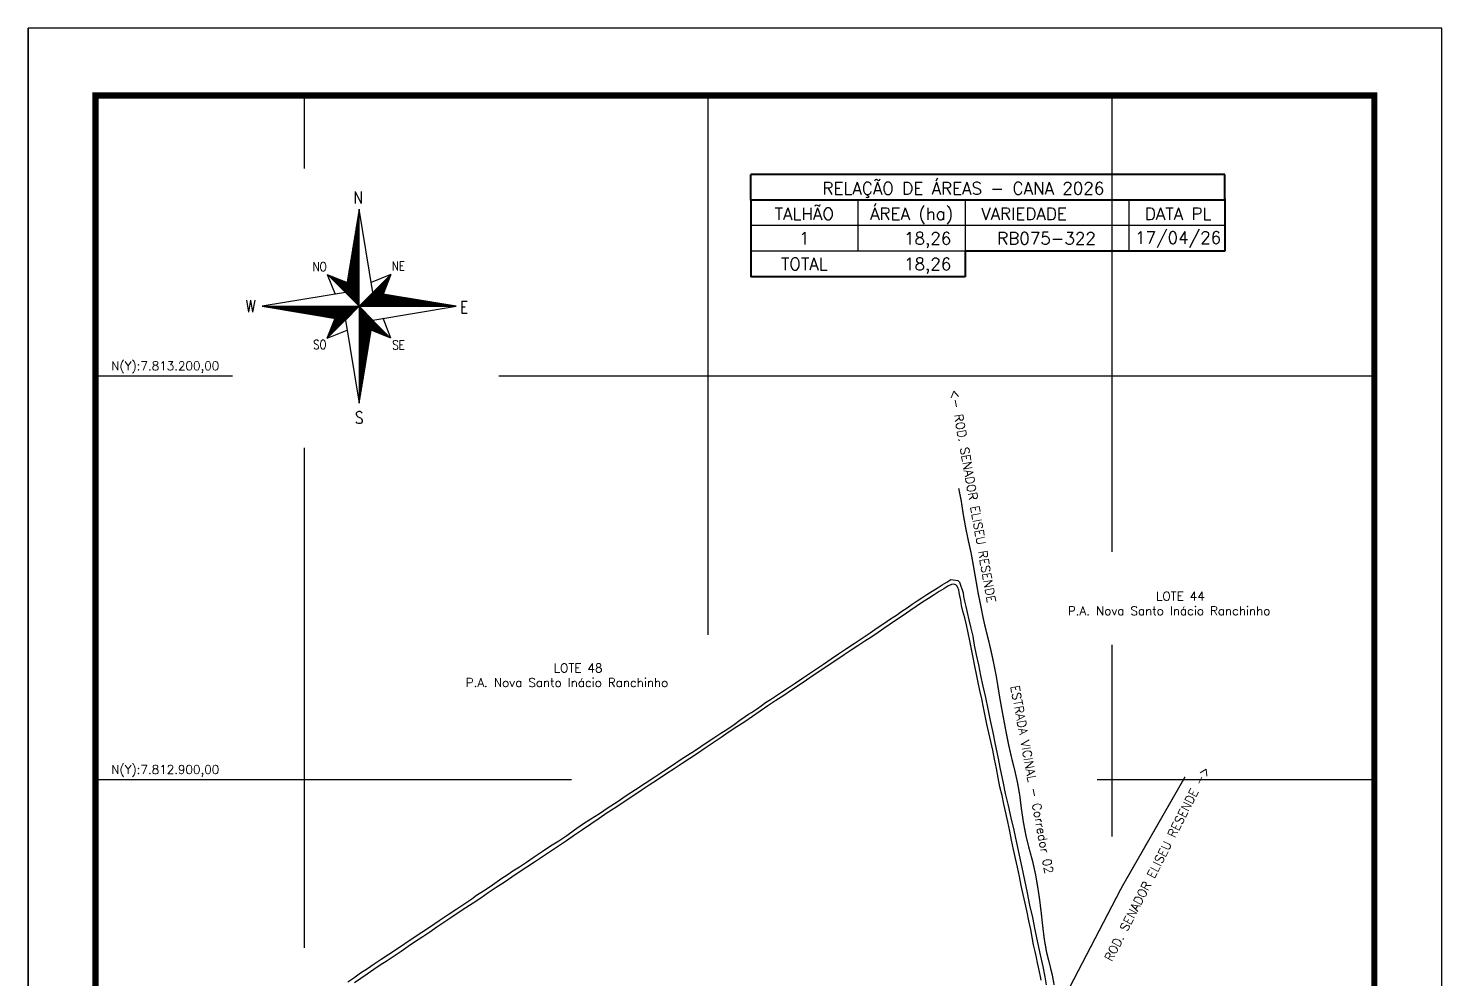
# Model space of a CAD drawing. Header units: millimetres. Extents: x 741695 to 742745, y 7811973 to 7813458.
# Drawn here: x 741695 to 742745, y 7812752 to 7813458 of the extents above; entities that cross this region are included whole.
import ezdxf
from ezdxf.enums import TextEntityAlignment as Align

# ---------------------------------------------------------------- set-up
doc = ezdxf.new("R2010")
doc.units = ezdxf.units.MM
doc.linetypes.add('LIN0', pattern=[0])
for name, color, linetype in [('0114000160', 1, 'Continuous'), ('0114000160001', 5, 'Continuous'), ('CONFRONTANTES', 7, 'Continuous'), ('ESTRADA', 1, 'Continuous'), ('MALHA', 8, 'Continuous'), ('MARGEM', 5, 'Continuous'), ('QUADRO_DE_AREAS_CANA_2024', 7, 'Continuous'), ('SETA_NORTE', 3, 'Continuous')]:
    doc.layers.add(name, color=color, linetype=linetype)
doc.styles.add('ROMANS', font='romans')
doc.styles.add('Simplex', font='simplex.shx')

# ---------------------------------------------------------------- blocks, each defined once
blk = doc.blocks.new('A$C309442C0')
at = {"layer": 'SETA_NORTE', "linetype": 'Continuous'}
h = blk.add_hatch(dxfattribs=at)
h.set_pattern_fill('ANSI31', color=256, scale=0.1375, angle=-90, style=0)
h.set_pattern_definition([(315, (-215853.3434, 13873.16845), (0.3086963042, 0.3086963042), [])])
h.paths.add_polyline_path([(73.5, 97.4), (74.7, 104.9), (60, 110.8)])
h = blk.add_hatch(dxfattribs=at)
h.set_pattern_fill('ANSI31', color=256, scale=0.1375, angle=180, style=0)
h.set_pattern_definition([(225, (13869.59828, 216024.21475), (0.3086963042, -0.3086963042), [])])
h.paths.add_polyline_path([(93.8, 97.4), (101.4, 96.2), (107.3, 110.8)])
h = blk.add_hatch(dxfattribs=at)
h.set_pattern_fill('ANSI31', color=256, scale=0.1375, style=0)
h.set_pattern_definition([(45, (-13702.2971, -215849.77324), (-0.3086963042, 0.3086963042), [])])
h.paths.add_polyline_path([(73.5, 77), (65.9, 78.3), (60, 63.6)])
h = blk.add_hatch(dxfattribs=at)
h.set_pattern_fill('ANSI31', color=256, scale=0.1375, angle=90, style=0)
h.set_pattern_definition([(135, (216020.6446, -13698.72693), (-0.3086963042, -0.3086963042), [])])
h.paths.add_polyline_path([(93.8, 77), (92.6, 69.5), (107.3, 63.6)])
for p, q in [((83.4, 157.5), (83.7, 157.8)), ((83.5, 158.3), (83.7, 158.4)), ((83.6, 159), (83.7, 159.1)), ((81.3, 145.3), (83.7, 147.6)), ((81.5, 146.1), (83.7, 148.2)), ((81.6, 146.8), (83.7, 148.9)), ((81.7, 147.6), (83.7, 149.5)), ((81.8, 148.3), (83.7, 150.1)), ((82, 149.1), (83.7, 150.8)), ((82.1, 149.9), (83.7, 151.4)), ((82.2, 150.6), (83.7, 152.1)), ((82.3, 151.4), (83.7, 152.7)), ((82.5, 152.2), (83.7, 153.3)), ((82.6, 152.9), (83.7, 154)), ((82.7, 153.7), (83.7, 154.6)), ((82.9, 154.4), (83.7, 155.2)), ((83, 155.2), (83.7, 155.9)), ((83.1, 156), (83.7, 156.5)), ((83.2, 156.7), (83.7, 157.2)), ((79.2, 132.3), (83.7, 136.8)), ((79.3, 133.1), (83.7, 137.4)), ((79.5, 133.8), (83.7, 138)), ((79.6, 134.6), (83.7, 138.7)), ((79.7, 135.4), (83.7, 139.3)), ((79.8, 136.1), (83.7, 140)), ((80, 136.9), (83.7, 140.6)), ((80.1, 137.7), (83.7, 141.2)), ((80.2, 138.4), (83.7, 141.9)), ((80.3, 139.2), (83.7, 142.5)), ((80.5, 139.9), (83.7, 143.1)), ((80.6, 140.7), (83.7, 143.8)), ((80.7, 141.5), (83.7, 144.4)), ((80.8, 142.2), (83.7, 145)), ((81, 143), (83.7, 145.7)), ((81.1, 143.8), (83.7, 146.3)), ((81.2, 144.5), (83.7, 147)), ((77.2, 120.1), (83.7, 126.6)), ((77.3, 120.9), (83.7, 127.2)), ((77.4, 121.6), (83.7, 127.8)), ((77.6, 122.4), (83.7, 128.5)), ((77.7, 123.2), (83.7, 129.1)), ((77.8, 123.9), (83.7, 129.8)), ((78, 124.7), (83.7, 130.4)), ((78.1, 125.5), (83.7, 131)), ((78.2, 126.2), (83.7, 131.7)), ((78.3, 127), (83.7, 132.3)), ((78.5, 127.7), (83.7, 132.9)), ((78.6, 128.5), (83.7, 133.6)), ((78.7, 129.3), (83.7, 134.2)), ((78.8, 130), (83.7, 134.9)), ((79, 130.8), (83.7, 135.5)), ((79.1, 131.6), (83.7, 136.1)), ((75.1, 107.2), (83.7, 115.7)), ((75.2, 107.9), (83.7, 116.4)), ((75.3, 108.7), (83.7, 117)), ((75.4, 109.4), (83.7, 117.7)), ((75.6, 110.2), (83.7, 118.3)), ((75.7, 111), (83.7, 118.9)), ((75.8, 111.7), (83.7, 119.6)), ((75.9, 112.5), (83.7, 120.2)), ((76.1, 113.3), (83.7, 120.8)), ((76.2, 114), (83.7, 121.5)), ((76.3, 114.8), (83.7, 122.1)), ((76.4, 115.5), (83.7, 122.8)), ((76.6, 116.3), (83.7, 123.4)), ((76.7, 117.1), (83.7, 124)), ((76.8, 117.8), (83.7, 124.7)), ((76.9, 118.6), (83.7, 125.3)), ((77.1, 119.4), (83.7, 125.9)), ((60, 110.8), (74.7, 104.9)), ((60, 110.8), (65.9, 96.2)), ((73.5, 97.3), (83.7, 107.5)), ((73.6, 98), (83.7, 108.1)), ((73.7, 98.8), (83.7, 108.7)), ((73.8, 99.5), (83.7, 109.4)), ((73.8, 97), (83.7, 106.8)), ((73.9, 100.3), (83.7, 110)), ((74.1, 101.1), (83.7, 110.6)), ((74.2, 101.8), (83.7, 111.3)), ((74.2, 96.7), (83.7, 106.2)), ((74.3, 102.6), (83.7, 111.9)), ((74.4, 103.3), (83.7, 112.6)), ((74.5, 96.4), (83.7, 105.6)), ((74.6, 104.1), (83.7, 113.2)), ((74.7, 104.9), (83.7, 113.8)), ((74.8, 105.6), (83.7, 114.5)), ((74.9, 106.4), (83.7, 115.1)), ((107.3, 110.8), (92.6, 104.9)), ((107.3, 110.8), (101.4, 96.2)), ((74.8, 96.1), (83.7, 104.9)), ((75.1, 95.7), (83.7, 104.3)), ((75.4, 95.4), (83.7, 103.6)), ((75.8, 95.1), (83.7, 103)), ((76.1, 94.8), (83.7, 102.4)), ((76.4, 94.5), (83.7, 101.7)), ((76.7, 94.2), (83.7, 101.1)), ((77, 93.8), (83.7, 100.5)), ((77.4, 93.5), (83.7, 99.8)), ((77.7, 93.2), (83.7, 99.2)), ((78, 92.9), (83.7, 98.5)), ((78.3, 92.6), (83.7, 97.9)), ((78.6, 92.2), (83.7, 97.3)), ((78.9, 91.9), (83.7, 96.6)), ((79.3, 91.6), (83.7, 96)), ((79.6, 91.3), (83.7, 95.4)), ((79.9, 91), (83.7, 94.7)), ((83.8, 87.2), (94, 97.4)), ((84.4, 87.2), (94.5, 97.3)), ((85.1, 87.2), (95.1, 97.2)), ((85.7, 87.2), (95.6, 97.1)), ((86.3, 87.2), (96.2, 97)), ((87, 87.2), (96.7, 96.9)), ((87.6, 87.2), (97.2, 96.9)), ((88.3, 87.2), (97.8, 96.8)), ((88.9, 87.2), (98.3, 96.7)), ((89.5, 87.2), (98.9, 96.6)), ((90.2, 87.2), (99.4, 96.5)), ((90.8, 87.2), (100, 96.4)), ((91.4, 87.2), (100.5, 96.3)), ((92.1, 87.2), (101.1, 96.2)), ((92.7, 87.2), (101.6, 96.1)), ((93.4, 87.2), (102.2, 96)), ((94, 87.2), (102.7, 96)), ((94.6, 87.2), (103.3, 95.9)), ((95.3, 87.2), (103.8, 95.8)), ((95.9, 87.2), (104.4, 95.7)), ((96.5, 87.2), (104.9, 95.6)), ((97.2, 87.2), (105.5, 95.5)), ((97.8, 87.2), (106, 95.4)), ((98.4, 87.2), (106.5, 95.3)), ((99.1, 87.2), (107.1, 95.2)), ((99.7, 87.2), (107.6, 95.1)), ((100.4, 87.2), (108.2, 95.1)), ((101, 87.2), (108.7, 95)), ((101.6, 87.2), (109.3, 94.9)), ((102.3, 87.2), (109.8, 94.8)), ((102.9, 87.2), (110.4, 94.7)), ((103.5, 87.2), (110.9, 94.6)), ((104.2, 87.2), (111.5, 94.5)), ((11.8, 87.2), (11.8, 87.2)), ((12.3, 87.1), (12.4, 87.2)), ((12.9, 87), (13.1, 87.2)), ((13.4, 86.9), (13.7, 87.2)), ((14, 86.8), (14.4, 87.2)), ((14.5, 86.7), (15, 87.2)), ((15.1, 86.6), (15.6, 87.2)), ((15.6, 86.6), (16.3, 87.2)), ((16.2, 86.5), (16.9, 87.2)), ((16.7, 86.4), (17.5, 87.2)), ((17.2, 86.3), (18.2, 87.2)), ((17.8, 86.2), (18.8, 87.2)), ((18.3, 86.1), (19.5, 87.2)), ((18.9, 86), (20.1, 87.2)), ((19.4, 85.9), (20.7, 87.2)), ((20, 85.8), (21.4, 87.2)), ((20.5, 85.7), (22, 87.2)), ((21.1, 85.7), (22.6, 87.2)), ((21.6, 85.6), (23.3, 87.2)), ((22.2, 85.5), (23.9, 87.2)), ((22.7, 85.4), (24.6, 87.2)), ((23.3, 85.3), (25.2, 87.2)), ((23.8, 85.2), (25.8, 87.2)), ((24.4, 85.1), (26.5, 87.2)), ((24.9, 85), (27.1, 87.2)), ((25.5, 84.9), (27.7, 87.2)), ((26, 84.8), (28.4, 87.2)), ((26.5, 84.8), (29, 87.2)), ((27.1, 84.7), (29.6, 87.2)), ((27.6, 84.6), (30.3, 87.2)), ((28.2, 84.5), (30.9, 87.2)), ((28.7, 84.4), (31.6, 87.2)), ((29.3, 84.3), (32.2, 87.2)), ((29.8, 84.2), (32.8, 87.2)), ((30.4, 84.1), (33.5, 87.2)), ((30.9, 84), (34.1, 87.2)), ((31.5, 83.9), (34.7, 87.2)), ((32, 83.9), (35.4, 87.2)), ((32.6, 83.8), (36, 87.2)), ((33.1, 83.7), (36.7, 87.2)), ((33.7, 83.6), (37.3, 87.2)), ((34.2, 83.5), (37.9, 87.2)), ((34.7, 83.4), (38.6, 87.2)), ((35.3, 83.3), (39.2, 87.2)), ((35.8, 83.2), (39.8, 87.2)), ((36.4, 83.1), (40.5, 87.2)), ((36.9, 83), (41.1, 87.2)), ((37.5, 83), (41.8, 87.2)), ((38, 82.9), (42.4, 87.2)), ((38.6, 82.8), (43, 87.2)), ((39.1, 82.7), (43.7, 87.2)), ((39.7, 82.6), (44.3, 87.2)), ((40.2, 82.5), (44.9, 87.2)), ((40.8, 82.4), (45.6, 87.2)), ((41.3, 82.3), (46.2, 87.2)), ((41.9, 82.2), (46.8, 87.2)), ((42.4, 82.1), (47.5, 87.2)), ((43, 82.1), (48.1, 87.2)), ((43.5, 82), (48.8, 87.2)), ((44, 81.9), (49.4, 87.2)), ((44.6, 81.8), (50, 87.2)), ((45.1, 81.7), (50.7, 87.2)), ((45.7, 81.6), (51.3, 87.2)), ((46.2, 81.5), (51.9, 87.2)), ((46.8, 81.4), (52.6, 87.2)), ((47.3, 81.3), (53.2, 87.2)), ((47.9, 81.2), (53.9, 87.2)), ((48.4, 81.2), (54.5, 87.2)), ((49, 81.1), (55.1, 87.2)), ((49.5, 81), (55.8, 87.2)), ((50.1, 80.9), (56.4, 87.2)), ((50.6, 80.8), (57, 87.2)), ((51.2, 80.7), (57.7, 87.2)), ((51.7, 80.6), (58.3, 87.2)), ((52.3, 80.5), (59, 87.2)), ((52.8, 80.4), (59.6, 87.2)), ((53.3, 80.3), (60.2, 87.2)), ((53.9, 80.3), (60.9, 87.2)), ((54.4, 80.2), (61.5, 87.2)), ((55, 80.1), (62.1, 87.2)), ((55.5, 80), (62.8, 87.2)), ((56.1, 79.9), (63.4, 87.2)), ((56.6, 79.8), (64, 87.2)), ((57.2, 79.7), (64.7, 87.2)), ((57.7, 79.6), (65.3, 87.2)), ((58.3, 79.5), (66, 87.2)), ((58.8, 79.4), (66.6, 87.2)), ((59.4, 79.4), (67.2, 87.2)), ((59.9, 79.3), (67.9, 87.2)), ((83.7, 87.2), (60, 63.6)), ((60.5, 79.2), (68.5, 87.2)), ((61, 79.1), (69.1, 87.2)), ((61.5, 79), (69.8, 87.2)), ((62.1, 78.9), (70.4, 87.2)), ((62.6, 78.8), (71.1, 87.2)), ((63.2, 78.7), (71.7, 87.2)), ((63.7, 78.6), (72.3, 87.2)), ((64.3, 78.5), (73, 87.2)), ((64.8, 78.4), (73.6, 87.2)), ((65.4, 78.4), (74.2, 87.2)), ((65.9, 78.3), (74.9, 87.2)), ((66.5, 78.2), (75.5, 87.2)), ((67, 78.1), (76.2, 87.2)), ((67.6, 78), (76.8, 87.2)), ((68.1, 77.9), (77.4, 87.2)), ((68.7, 77.8), (78.1, 87.2)), ((69.2, 77.7), (78.7, 87.2)), ((69.8, 77.6), (79.3, 87.2)), ((70.3, 77.5), (80, 87.2)), ((70.8, 77.5), (80.6, 87.2)), ((71.4, 77.4), (81.2, 87.2)), ((71.9, 77.3), (81.9, 87.2)), ((72.5, 77.2), (82.5, 87.2)), ((73, 77.1), (83.2, 87.2)), ((80.2, 90.7), (83.7, 94.1)), ((80.5, 90.3), (83.7, 93.4)), ((80.9, 90), (83.7, 92.8)), ((81.2, 89.7), (83.7, 92.2)), ((81.5, 89.4), (83.7, 91.5)), ((81.8, 89.1), (83.7, 90.9)), ((82.1, 88.7), (83.7, 90.3)), ((82.4, 88.4), (83.7, 89.6)), ((82.8, 88.1), (83.7, 89)), ((83.1, 87.8), (83.7, 88.4)), ((83.4, 87.5), (83.7, 87.7)), ((83.7, 87.1), (83.7, 87.1)), ((83.7, 86.4), (84, 86.8)), ((83.7, 85.8), (84.4, 86.5)), ((83.7, 85.2), (84.7, 86.2)), ((83.7, 84.5), (85, 85.9)), ((83.7, 83.9), (85.3, 85.6)), ((83.7, 83.3), (85.6, 85.2)), ((83.7, 82.6), (86, 84.9)), ((83.7, 82), (86.3, 84.6)), ((83.7, 81.3), (86.6, 84.3)), ((104.8, 87.2), (112, 94.4)), ((105.5, 87.2), (112.6, 94.3)), ((106.1, 87.2), (113.1, 94.2)), ((106.7, 87.2), (113.7, 94.1)), ((107.4, 87.2), (114.2, 94.1)), ((108, 87.2), (114.8, 94)), ((108.6, 87.2), (115.3, 93.9)), ((109.3, 87.2), (115.8, 93.8)), ((109.9, 87.2), (116.4, 93.7)), ((110.6, 87.2), (116.9, 93.6)), ((111.2, 87.2), (117.5, 93.5)), ((111.8, 87.2), (118, 93.4)), ((112.5, 87.2), (118.6, 93.3)), ((113.1, 87.2), (119.1, 93.2)), ((113.7, 87.2), (119.7, 93.2)), ((114.4, 87.2), (120.2, 93.1)), ((115, 87.2), (120.8, 93)), ((115.6, 87.2), (121.3, 92.9)), ((116.3, 87.2), (121.9, 92.8)), ((116.9, 87.2), (122.4, 92.7)), ((117.6, 87.2), (123, 92.6)), ((118.2, 87.2), (123.5, 92.5)), ((118.8, 87.2), (124, 92.4)), ((119.5, 87.2), (124.6, 92.3)), ((120.1, 87.2), (125.1, 92.3)), ((120.7, 87.2), (125.7, 92.2)), ((121.4, 87.2), (126.2, 92.1)), ((122, 87.2), (126.8, 92)), ((122.7, 87.2), (127.3, 91.9)), ((123.3, 87.2), (127.9, 91.8)), ((123.9, 87.2), (128.4, 91.7)), ((124.6, 87.2), (129, 91.6)), ((125.2, 87.2), (129.5, 91.5)), ((125.8, 87.2), (130.1, 91.4)), ((126.5, 87.2), (130.6, 91.4)), ((127.1, 87.2), (131.2, 91.3)), ((127.8, 87.2), (131.7, 91.2)), ((128.4, 87.2), (132.3, 91.1)), ((129, 87.2), (132.8, 91)), ((129.7, 87.2), (133.3, 90.9)), ((130.3, 87.2), (133.9, 90.8)), ((130.9, 87.2), (134.4, 90.7)), ((131.6, 87.2), (135, 90.6)), ((132.2, 87.2), (135.5, 90.5)), ((132.8, 87.2), (136.1, 90.5)), ((133.5, 87.2), (136.6, 90.4)), ((134.1, 87.2), (137.2, 90.3)), ((134.8, 87.2), (137.7, 90.2)), ((135.4, 87.2), (138.3, 90.1)), ((136, 87.2), (138.8, 90)), ((136.7, 87.2), (139.4, 89.9)), ((137.3, 87.2), (139.9, 89.8)), ((137.9, 87.2), (140.5, 89.7)), ((138.6, 87.2), (141, 89.6)), ((139.2, 87.2), (141.6, 89.6)), ((139.9, 87.2), (142.1, 89.5)), ((140.5, 87.2), (142.6, 89.4)), ((141.1, 87.2), (143.2, 89.3)), ((141.8, 87.2), (143.7, 89.2)), ((142.4, 87.2), (144.3, 89.1)), ((143, 87.2), (144.8, 89)), ((143.7, 87.2), (145.4, 88.9)), ((144.3, 87.2), (145.9, 88.8)), ((144.9, 87.2), (146.5, 88.7)), ((145.6, 87.2), (147, 88.7)), ((146.2, 87.2), (147.6, 88.6)), ((146.9, 87.2), (148.1, 88.5)), ((147.5, 87.2), (148.7, 88.4)), ((148.1, 87.2), (149.2, 88.3)), ((148.8, 87.2), (149.8, 88.2)), ((149.4, 87.2), (150.3, 88.1)), ((150, 87.2), (150.8, 88)), ((150.7, 87.2), (151.4, 87.9)), ((151.3, 87.2), (151.9, 87.8)), ((152, 87.2), (152.5, 87.8)), ((152.6, 87.2), (153, 87.7)), ((153.2, 87.2), (153.6, 87.6)), ((153.9, 87.2), (154.1, 87.5)), ((154.5, 87.2), (154.7, 87.4)), ((155.1, 87.2), (155.2, 87.3)), ((60, 63.6), (65.9, 78.3)), ((83.7, 80.7), (86.9, 84)), ((83.7, 80.1), (87.2, 83.6)), ((83.7, 79.4), (87.5, 83.3)), ((83.7, 78.8), (87.9, 83)), ((83.7, 78.2), (88.2, 82.7)), ((83.7, 77.5), (88.5, 82.4)), ((83.7, 76.9), (88.8, 82.1)), ((83.7, 76.2), (89.1, 81.7)), ((83.7, 75.6), (89.5, 81.4)), ((83.7, 75), (89.8, 81.1)), ((83.7, 74.3), (90.1, 80.8)), ((83.7, 73.7), (90.4, 80.5)), ((83.7, 73.1), (90.7, 80.1)), ((83.7, 72.4), (91, 79.8)), ((83.7, 71.8), (91.4, 79.5)), ((83.7, 71.2), (91.7, 79.2)), ((83.7, 70.5), (92, 78.9)), ((83.7, 69.9), (92.3, 78.5)), ((83.7, 69.2), (92.6, 78.2)), ((83.7, 68.6), (93, 77.9)), ((83.7, 68), (93.3, 77.6)), ((83.7, 67.3), (93.6, 77.3)), ((83.7, 66.7), (93.8, 76.9)), ((83.7, 66.1), (93.7, 76.1)), ((83.7, 65.4), (93.6, 75.3)), ((83.7, 64.8), (93.4, 74.6)), ((83.7, 64.1), (93.3, 73.8)), ((107.3, 63.6), (101.4, 78.3)), ((60, 63.6), (74.7, 69.5)), ((83.7, 63.5), (93.2, 73)), ((83.7, 62.9), (93.1, 72.3)), ((83.7, 62.2), (92.9, 71.5)), ((83.7, 61.6), (92.8, 70.8)), ((83.7, 61), (92.7, 70)), ((83.7, 60.3), (92.6, 69.2)), ((83.7, 59.7), (92.4, 68.5)), ((83.7, 59), (92.3, 67.7)), ((83.7, 58.4), (92.2, 66.9)), ((83.7, 57.8), (92.1, 66.2)), ((83.7, 57.1), (91.9, 65.4)), ((83.7, 56.5), (91.8, 64.7)), ((83.7, 55.9), (91.7, 63.9)), ((83.7, 55.2), (91.6, 63.1)), ((107.3, 63.6), (92.6, 69.5)), ((83.7, 54.6), (91.4, 62.4)), ((83.7, 54), (91.3, 61.6)), ((83.7, 53.3), (91.2, 60.8)), ((83.7, 52.7), (91.1, 60.1)), ((83.7, 52), (90.9, 59.3)), ((83.7, 51.4), (90.8, 58.6)), ((83.7, 50.8), (90.7, 57.8)), ((83.7, 50.1), (90.5, 57)), ((83.7, 49.5), (90.4, 56.3)), ((83.7, 48.9), (90.3, 55.5)), ((83.7, 48.2), (90.2, 54.7)), ((83.7, 47.6), (90, 54)), ((83.7, 46.9), (89.9, 53.2)), ((83.7, 46.3), (89.8, 52.5)), ((83.7, 45.7), (89.7, 51.7)), ((83.7, 45), (89.5, 50.9)), ((83.7, 44.4), (89.4, 50.2)), ((83.7, 43.8), (89.3, 49.4)), ((83.7, 43.1), (89.2, 48.6)), ((83.7, 42.5), (89, 47.9)), ((83.7, 41.8), (88.9, 47.1)), ((83.7, 41.2), (88.8, 46.3)), ((83.7, 40.6), (88.7, 45.6)), ((83.7, 39.9), (88.5, 44.8)), ((83.7, 39.3), (88.4, 44.1)), ((83.7, 38.7), (88.3, 43.3)), ((83.7, 38), (88.2, 42.5)), ((83.7, 37.4), (88, 41.8)), ((83.7, 36.8), (87.9, 41)), ((83.7, 36.1), (87.8, 40.2)), ((83.7, 35.5), (87.7, 39.5)), ((83.7, 34.8), (87.5, 38.7)), ((83.7, 34.2), (87.4, 38)), ((83.7, 33.6), (87.3, 37.2)), ((83.7, 32.9), (87.2, 36.4)), ((83.7, 32.3), (87, 35.7)), ((83.7, 31.7), (86.9, 34.9)), ((83.7, 31), (86.8, 34.1)), ((83.7, 30.4), (86.7, 33.4)), ((83.7, 29.7), (86.5, 32.6)), ((83.7, 29.1), (86.4, 31.9)), ((83.7, 28.5), (86.3, 31.1)), ((83.7, 27.8), (86.2, 30.3)), ((83.7, 27.2), (86, 29.6)), ((83.7, 26.6), (85.9, 28.8)), ((83.7, 25.9), (85.8, 28)), ((83.7, 25.3), (85.6, 27.3)), ((83.7, 24.6), (85.5, 26.5)), ((83.7, 24), (85.4, 25.8)), ((83.7, 23.4), (85.3, 25)), ((83.7, 22.7), (85.1, 24.2)), ((83.7, 22.1), (85, 23.5)), ((83.7, 21.5), (84.9, 22.7)), ((83.7, 20.8), (84.8, 21.9)), ((83.7, 20.2), (84.6, 21.2)), ((83.7, 19.6), (84.5, 20.4)), ((83.7, 18.9), (84.4, 19.7)), ((83.7, 18.3), (84.3, 18.9)), ((83.7, 17.6), (84.1, 18.1)), ((83.7, 17), (84, 17.4)), ((83.7, 16.4), (83.9, 16.6)), ((83.7, 15.7), (83.8, 15.8))]:
    blk.add_line(p, q, dxfattribs=at)
blk.add_lwpolyline([(93.8, 77), (155.7, 87.2), (93.8, 97.4), (83.7, 159.3), (73.5, 97.4), (11.6, 87.2), (73.5, 77), (83.7, 15.1)], close=True, dxfattribs=at)
for points in [[(83.7, 87.2), (83.7, 159.3)], [(83.7, 87.2), (73.5, 97.4)], [(83.7, 87.2), (93.8, 97.4)], [(11.6, 87.2), (155.7, 87.2)], [(83.7, 87.2), (73.5, 77)], [(83.7, 87.2), (93.8, 77)], [(83.7, 87.2), (83.7, 15.1)]]:
    blk.add_lwpolyline(points, dxfattribs=at)
at = {"layer": 'SETA_NORTE', "color": 7, "lineweight": 30, "style": 'ROMANS', "width": 0.8}
for s, height, p in [('N ', 8.94, (79.5, 163.6)), ('NO', 6.88, (49.1, 113.2)), ('NE', 6.87, (108, 113.7)), ('W', 8.94, (-0.7, 82.9)), ('E', 8.94, (158.6, 82.1)), ('SO', 6.88, (49.5, 55.3)), ('SE', 6.87, (108.3, 55)), ('S', 8.94, (80.6, 0))]:
    blk.add_text(s, height=height, dxfattribs=at).set_placement(p)

msp = doc.modelspace()

# ---------------------------------------------------------------- linework, layer by layer
at = {"layer": '0114000160'}
msp.add_lwpolyline([(741932.2, 7812749.7), (741936.8, 7812752.8), (741941.7, 7812756.3), (741946.9, 7812759.7), (741951.8, 7812763), (741957.1, 7812766.6), (741962.7, 7812770.3), (741968.5, 7812774.1), (741974.5, 7812778.1), (741980.8, 7812782.3), (741987.2, 7812786.5), (741993.6, 7812790.8), (742000.1, 7812795.2), (742006.7, 7812799.7), (742013.1, 7812803.9), (742019.1, 7812807.9), (742024.3, 7812811.5), (742027.9, 7812814), (742029.8, 7812815.3), (742031, 7812816.2), (742032.9, 7812817.4), (742035.8, 7812819.2), (742039.6, 7812821.8), (742043.2, 7812824.3), (742046.6, 7812826.7), (742050.6, 7812829.3), (742054.9, 7812832.1), (742059.7, 7812835.3), (742064.9, 7812838.7), (742070.6, 7812842.6), (742076.7, 7812846.7), (742082.8, 7812850.8), (742088.9, 7812854.6), (742094.9, 7812858.4), (742100.6, 7812862.6), (742106.6, 7812866.8), (742112.8, 7812870.8), (742119.2, 7812874.9), (742125.7, 7812879.2), (742132.3, 7812883.6), (742139.1, 7812888.1), (742146, 7812892.7), (742153.1, 7812897.4), (742160.2, 7812902.1), (742167, 7812906.6), (742173.4, 7812910.7), (742179.2, 7812914.6), (742184.6, 7812918.2), (742189.7, 7812921.5), (742194.5, 7812924.6), (742199.2, 7812927.8), (742204.1, 7812931.1), (742209.3, 7812934.5), (742214.4, 7812937.8), (742219.2, 7812941), (742223.5, 7812944.2), (742227.3, 7812946.9), (742229.9, 7812948.6), (742232, 7812949.9), (742233.7, 7812951), (742236.5, 7812952.9), (742239.3, 7812954.8), (742242.5, 7812957.2), (742246.1, 7812959.6), (742249.9, 7812962), (742254.3, 7812964.9), (742259.3, 7812968.2), (742264.6, 7812971.7), (742269.9, 7812975.4), (742275.3, 7812979), (742280.4, 7812982.4), (742285.7, 7812985.9), (742291.2, 7812989.7), (742296.8, 7812993.5), (742302.6, 7812997.4), (742308.4, 7813001.2), (742314.4, 7813005.2), (742320.2, 7813009.1), (742325.5, 7813012.7), (742330.5, 7813016.1), (742335.3, 7813019.4), (742339.7, 7813022.3), (742343.9, 7813025.1), (742347.8, 7813027.8), (742351.5, 7813030.3), (742355.1, 7813032.8), (742358.7, 7813035.1), (742362.4, 7813037.5), (742366.2, 7813040), (742370, 7813042.4), (742373.8, 7813044.8), (742377.1, 7813046.8), (742380.2, 7813048.7), (742385.5, 7813048.1), (742386.6, 7813046.7), (742389.3, 7813038.8), (742389.7, 7813036.2), (742390.4, 7813032.6), (742391.2, 7813028.7), (742392.3, 7813024.1), (742393.6, 7813018.7), (742395.1, 7813012.6), (742396.4, 7813006.6), (742397.6, 7813000), (742399.1, 7812992.8), (742400.7, 7812985.3), (742402.3, 7812977.5), (742404, 7812969.4), (742405.9, 7812961.1), (742407.7, 7812952.6), (742409.5, 7812944), (742411.4, 7812935), (742413.2, 7812926.1), (742415.1, 7812917), (742416.9, 7812907.8), (742418.7, 7812898.7), (742420.5, 7812889.8), (742422.8, 7812880.8), (742424.8, 7812871.6), (742426.9, 7812862.4), (742429, 7812853.1), (742431, 7812843.9), (742432.9, 7812834.6), (742434.8, 7812825.2), (742436.8, 7812815.9), (742438.7, 7812806.7), (742440.8, 7812797.5), (742442.7, 7812788.3), (742444.6, 7812778.9), (742446.5, 7812769.7), (742448.4, 7812761.1), (742450, 7812753.5), (742450.9, 7812747.4)], dxfattribs=at)
at = {"layer": '0114000160001', "elevation": 632}
msp.add_lwpolyline([(742447.3, 7812750.9), (742446.7, 7812753.7), (742446, 7812757.1), (742445.3, 7812760.6), (742444.6, 7812763.8), (742443.8, 7812767.7), (742442.8, 7812772.2), (742441.7, 7812777.2), (742440.7, 7812782.8), (742439.5, 7812788.7), (742438.2, 7812795), (742436.9, 7812801.5), (742435.3, 7812808.1), (742433.9, 7812814.7), (742432.5, 7812821.3), (742431.1, 7812828.1), (742429.7, 7812834.9), (742428.2, 7812841.5), (742426.7, 7812848.1), (742425.2, 7812854.9), (742423.9, 7812861.8), (742422.5, 7812868.6), (742421.1, 7812875.3), (742419.6, 7812881.8), (742418.2, 7812888.2), (742416.7, 7812894.7), (742415.3, 7812901.4), (742414.1, 7812908.3), (742412.7, 7812915.1), (742411.3, 7812921.8), (742409.8, 7812928.3), (742408.3, 7812934.8), (742406.8, 7812941.1), (742405.7, 7812947.4), (742404.5, 7812953.6), (742403.2, 7812960), (742401.8, 7812966.3), (742400.5, 7812972.3), (742399.2, 7812978.3), (742397.9, 7812984.3), (742396.8, 7812990.7), (742395.5, 7812997), (742394.4, 7813003.2), (742393, 7813009.2), (742391.8, 7813015.1), (742390.5, 7813020.3), (742389.2, 7813025.1), (742388.2, 7813029.4), (742387.5, 7813033.3), (742386.8, 7813036.5), (742386.3, 7813039.1), (742386, 7813041), (742385.4, 7813042.5), (742385, 7813043.7), (742384, 7813044.7), (742383.2, 7813045.1), (742382.1, 7813045.3), (742380.7, 7813045), (742378, 7813043.7), (742374.9, 7813041.9), (742371.6, 7813039.8), (742367.9, 7813037.4), (742363.7, 7813034.7), (742359.1, 7813031.8), (742354.4, 7813028.7), (742349.6, 7813025.4), (742344.7, 7813022), (742339.9, 7813018.8), (742335.1, 7813015.5), (742330.5, 7813012.3), (742326.1, 7813009.3), (742321.4, 7813006.2), (742316.3, 7813002.8), (742311.2, 7812999.4), (742306.1, 7812996.1), (742300.9, 7812992.7), (742295.4, 7812989.1), (742289.9, 7812985.3), (742284.3, 7812981.6), (742278.6, 7812977.8), (742273, 7812974), (742267.4, 7812970.2), (742261.8, 7812966.5), (742256, 7812962.6), (742250.3, 7812958.7), (742244.3, 7812954.8), (742238.5, 7812951), (742232.8, 7812947), (742227.1, 7812943), (742221.2, 7812939.2), (742215.4, 7812935.4), (742209.6, 7812931.4), (742203.7, 7812927.3), (742197.8, 7812923.3), (742192.1, 7812919.5), (742186.4, 7812915.8), (742180.5, 7812912.1), (742174.6, 7812908.1), (742168.5, 7812904), (742162.3, 7812899.9), (742156.2, 7812895.9), (742150.1, 7812891.8), (742143.9, 7812887.6), (742137.5, 7812883.5), (742131.3, 7812879.3), (742125, 7812875.2), (742118.9, 7812871), (742112.7, 7812866.8), (742106.6, 7812862.6), (742100.6, 7812858.6), (742094.7, 7812854.5), (742088.7, 7812850.5), (742082.7, 7812846.5), (742076.8, 7812842.5), (742070.8, 7812838.7), (742065.1, 7812834.9), (742059.6, 7812831.3), (742054, 7812827.6), (742048.3, 7812823.6), (742042.4, 7812819.7), (742036.6, 7812815.9), (742031, 7812812), (742025.3, 7812808.2), (742019.8, 7812804.6), (742014.3, 7812800.9), (742008.8, 7812797.3), (742003.6, 7812793.8), (741998.3, 7812790.3), (741993.2, 7812786.7), (741987.9, 7812783.2), (741982.5, 7812779.6), (741977.1, 7812775.9), (741971.8, 7812772.2), (741966.6, 7812768.7), (741961.4, 7812765.4), (741956.3, 7812762.2), (741951.5, 7812758.8), (741946.7, 7812755.5), (741942, 7812752.2), (741937.2, 7812749)], dxfattribs=at)
at = {"layer": 'ESTRADA', "const_width": 1}
for points, elevation in [([(742386, 7813116.6), (742387.9, 7813107.2), (742389.4, 7813097.2), (742391.2, 7813087.2), (742393.2, 7813077.5), (742395.2, 7813068.6), (742396.5, 7813061.5), (742400.6, 7813037.9), (742401.7, 7813032.8), (742402.8, 7813027.2), (742403.9, 7813021.6), (742405.1, 7813016), (742406.5, 7813010.2), (742408, 7813004.3), (742409.6, 7812997.6), (742411.2, 7812990.4), (742412.6, 7812983.6), (742413.9, 7812977), (742415.1, 7812969.8), (742416.4, 7812961.6), (742418, 7812952.6), (742419.7, 7812943.5), (742421.4, 7812934.4), (742423.3, 7812925), (742425.5, 7812915.5), (742427.8, 7812906.3), (742429.8, 7812897.3), (742431.4, 7812888.1), (742432.6, 7812878.3), (742434.1, 7812868.2), (742436, 7812858.2), (742438.4, 7812848.5), (742441, 7812839.1), (742443.1, 7812829.6), (742444.7, 7812820.3), (742446.1, 7812811.1), (742447.3, 7812801.3), (742448.4, 7812791.3), (742449.6, 7812781.4), (742451.3, 7812771.8), (742453.6, 7812762.7), (742455.6, 7812754.6), (742456.9, 7812747.4)], 632), ([(742438.3, 7812689.3), (742458.3, 7812726.1), (742507.2, 7812820.1), (742554.2, 7812902.1)], 622)]:
    msp.add_lwpolyline(points, dxfattribs=dict(at, elevation=elevation))
at = {"layer": 'MALHA'}
for points in [[(741900, 7813354.1), (741900, 7813408.5)], [(742200, 7813007.6), (742200, 7813408.5)], [(742500, 7813069.2), (742500, 7813408.5)], [(741744.8, 7813200), (741846.5, 7813200)], [(742044.3, 7813200), (742694.8, 7813200)], [(741900, 7812775.1), (741900, 7813146.6)], [(742500, 7812857.8), (742500, 7813000.2)], [(741744.8, 7812900), (742098.5, 7812900)], [(742488.8, 7812900), (742694.8, 7812900)]]:
    msp.add_lwpolyline(points, dxfattribs=at)
at = {"layer": 'MARGEM', "color": 174, "linetype": 'LIN0'}
msp.add_line((741694.8, 7811973.5), (741694.8, 7813458.5), dxfattribs=at)
at = {"layer": 'MARGEM', "color": 174, "linetype": 'LIN0', "flags": 128}
msp.add_lwpolyline([(742744.8, 7811973.5), (742744.8, 7813458.5), (741694.8, 7813458.5), (741694.8, 7811973.5)], close=True, dxfattribs=at)
at = {"layer": 'MARGEM', "color": 174, "linetype": 'LIN0', "const_width": 4.54, "flags": 128}
msp.add_lwpolyline([(742694.8, 7812140.7), (742694.8, 7813408.5), (741744.8, 7813408.5), (741744.8, 7812140.7)], close=True, dxfattribs=at)
at = {"layer": 'QUADRO_DE_AREAS_CANA_2024', "color": 174, "linetype": 'ByBlock', "lineweight": 40}
for p, q in [((742583.7, 7813349.8), (742231.5, 7813349.8)), ((742231.5, 7813330.8), (742231.5, 7813349.8)), ((742583.7, 7813330.8), (742583.7, 7813349.8)), ((742231.5, 7813330.8), (742231.5, 7813273.8)), ((742583.7, 7813330.8), (742231.5, 7813330.8)), ((742583.7, 7813331.7), (742583.7, 7813292.8)), ((742390.9, 7813292.8), (742390.9, 7813273.8)), ((742583.7, 7813292.8), (742390.9, 7813292.8)), ((742390.9, 7813273.8), (742231.5, 7813273.8))]:
    msp.add_line(p, q, dxfattribs=at)
at = {"layer": 'QUADRO_DE_AREAS_CANA_2024', "linetype": 'Continuous'}
for p, q in [((742311.2, 7813330.8), (742311.2, 7813292.8)), ((742390.9, 7813330.8), (742390.9, 7813292.8)), ((742512.5, 7813330.8), (742512.5, 7813292.8)), ((742583.7, 7813311.8), (742231.5, 7813311.8)), ((742390.9, 7813292.8), (742231.5, 7813292.8))]:
    msp.add_line(p, q, dxfattribs=at)

# ---------------------------------------------------------------- block references
at = {"layer": 'SETA_NORTE', "linetype": 'ByBlock'}
msp.add_blockref('A$C309442C0', (741857, 7813164.6), dxfattribs=at)

# ---------------------------------------------------------------- texts
at = {"layer": 'CONFRONTANTES', "linetype": 'Continuous', "style": 'Simplex'}
for s, rotation, p in [('<- ROD. SENADOR ELISEU RESENDE', 280, (742379.4, 7813189.3)), ('ESTRADA VICINAL - Corredor 02', 280.3706, (742424.5, 7812969.4)), ('ROD. SENADOR ELISEU RESENDE ->', 63, (742499.8, 7812764.3))]:
    msp.add_text(s, height=6.5, rotation=rotation, dxfattribs=at).set_placement(p)
for s, p in [('LOTE 44', (742532.6, 7813033.1)), ('P.A. Nova Santo Inácio Ranchinho', (742467.1, 7813022.2)), ('LOTE 48', (742085.2, 7812979.7)), ('P.A. Nova Santo Inácio Ranchinho', (742019.8, 7812968.9))]:
    msp.add_text(s, height=6.5, dxfattribs=at).set_placement(p)
at = {"layer": 'MALHA', "style": 'Simplex'}
for s, p in [('N(Y):7.813.200,00', (741796.6, 7813207.5)), ('N(Y):7.812.900,00', (741796.6, 7812907.5))]:
    msp.add_text(s, height=6.5, dxfattribs=at).set_placement(p, align=Align.MIDDLE_CENTER)
at = {"layer": 'QUADRO_DE_AREAS_CANA_2024', "linetype": 'Continuous', "style": 'Simplex'}
for s, p in [('RELAÇÃO DE ÁREAS - CANA 2026', (742389.5, 7813339.5)), ('TALHÃO', (742271.3, 7813320.5)), ('ÁREA (ha)', (742351, 7813320.5)), ('VARIEDADE', (742434.5, 7813320.5)), ('DATA PL', (742549, 7813320.5)), ('1', (742271.3, 7813302.3)), ('RB075-322', (742451.3, 7813302.3)), ('17/04/26', (742549, 7813302.9)), ('TOTAL', (742271.3, 7813283.3))]:
    msp.add_text(s, height=9.1, dxfattribs=at).set_placement(p, align=Align.MIDDLE_CENTER)
for p in [(742380.5, 7813297.7), (742380.5, 7813278.7)]:
    msp.add_text('18,26', height=9.1, dxfattribs=at).set_placement(p, align=Align.RIGHT)

doc.saveas('drawing.dxf')
